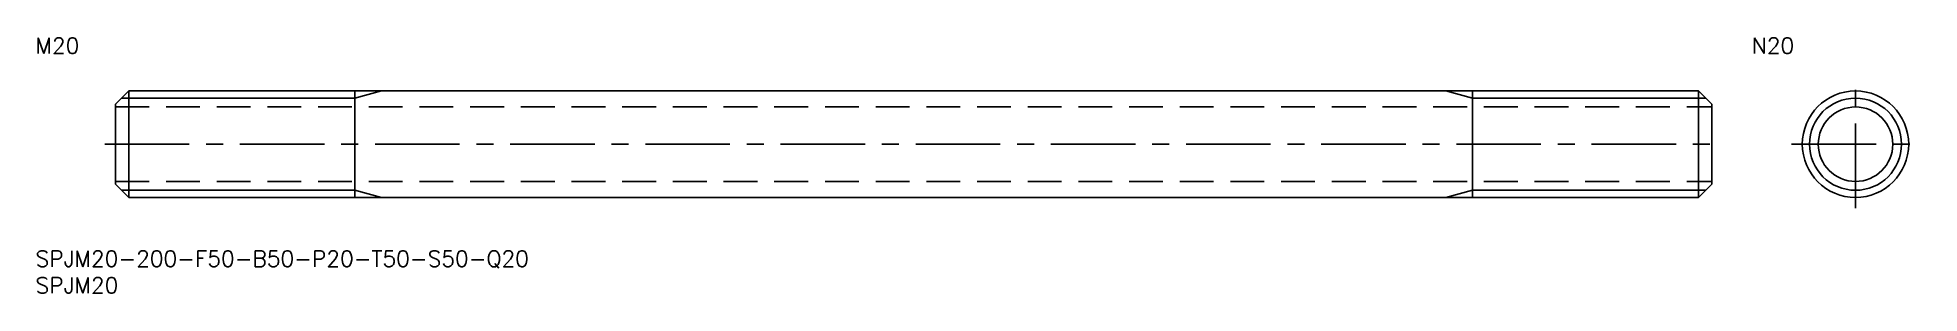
# Model space of a CAD drawing. Extents: x 0 to 354, y -8 to 40.
import ezdxf

# ---------------------------------------------------------------- set-up
doc = ezdxf.new("R2010")
doc.units = 0
doc.header["$LTSCALE"] = 0.5
doc.linetypes.add('CENTER', pattern=[50.8, 31.75, -6.35, 6.35, -6.35])
doc.linetypes.add('DASHED', pattern=[19.05, 12.7, -6.35])
for name, color, linetype in [('MSM_CENTER', 1, 'CENTER'), ('MSM_CONTINUOUS', 7, 'CONTINUOUS'), ('MSM_DASHED', 4, 'DASHED'), ('MSM_NARROW', 5, 'CONTINUOUS'), ('MSM_PART_NUMBER', 7, 'CONTINUOUS')]:
    doc.layers.add(name, color=color, linetype=linetype)
doc.styles.get("Standard").update_dxf_attribs({"font": 'txt.shx', "height": 1, "bigfont": 'bigfont.shx'})

# ---------------------------------------------------------------- blocks, each defined once
blk = doc.blocks.new('*U6')
at = {"layer": 'MSM_PART_NUMBER'}
blk.add_text('SPJM20-200-F50-B50-P20-T50-S50-Q20', height=3, dxfattribs=at).set_placement((0, -3))
blk = doc.blocks.new('*U7')
at = {"layer": 'MSM_PART_NUMBER'}
blk.add_text('SPJM20', height=3, dxfattribs=at).set_placement((0, -8))
blk = doc.blocks.new('*U8')
at = {"layer": 'MSM_PART_NUMBER'}
blk.add_text('M20', height=3, dxfattribs=at).set_placement((0, 37))
blk = doc.blocks.new('*U9')
at = {"layer": 'MSM_PART_NUMBER'}
blk.add_text('N20', height=3, dxfattribs=at).set_placement((322.5, 37))

msp = doc.modelspace()

# ---------------------------------------------------------------- linework, layer by layer
at = {"layer": 'MSM_CENTER'}
for p, q in [((342, 8), (342, 32)), ((13, 20), (317, 20)), ((330, 20), (354, 20))]:
    msp.add_line(p, q, dxfattribs=at)
at = {"layer": 'MSM_CONTINUOUS'}
for p, q in [((17.5, 30), (15, 27.5)), ((312.5, 30), (17.5, 30)), ((17.5, 30), (17.5, 10)), ((60, 30), (60, 10)), ((270, 30), (270, 10)), ((312.5, 30), (315, 27.5)), ((312.5, 30), (312.5, 10)), ((15, 12.5), (15, 27.5)), ((315, 12.5), (315, 27.5)), ((17.5, 10), (15, 12.5)), ((312.5, 10), (315, 12.5)), ((17.5, 10), (312.5, 10))]:
    msp.add_line(p, q, dxfattribs=at)
for radius in [10, 7]:
    msp.add_circle((342, 20), radius, dxfattribs=at)
at = {"layer": 'MSM_DASHED'}
for p, q in [((15, 27), (315, 27)), ((15, 13), (315, 13))]:
    msp.add_line(p, q, dxfattribs=at)
at = {"layer": 'MSM_NARROW'}
for p, q in [((60, 28.647), (16.147, 28.647)), ((60, 28.647), (65, 30)), ((270, 28.647), (265, 30)), ((270, 28.647), (313.853, 28.647)), ((60, 11.353), (16.147, 11.353)), ((60, 11.353), (65, 10)), ((270, 11.353), (265, 10)), ((270, 11.353), (313.853, 11.353))]:
    msp.add_line(p, q, dxfattribs=at)
msp.add_circle((342, 20), 8.647, dxfattribs=at)

# ---------------------------------------------------------------- block references
at = {"layer": 'MSM_CONTINUOUS'}
for name in ['*U8', '*U9', '*U6', '*U7']:
    msp.add_blockref(name, (0, 0), dxfattribs=at)

doc.saveas('drawing.dxf')
